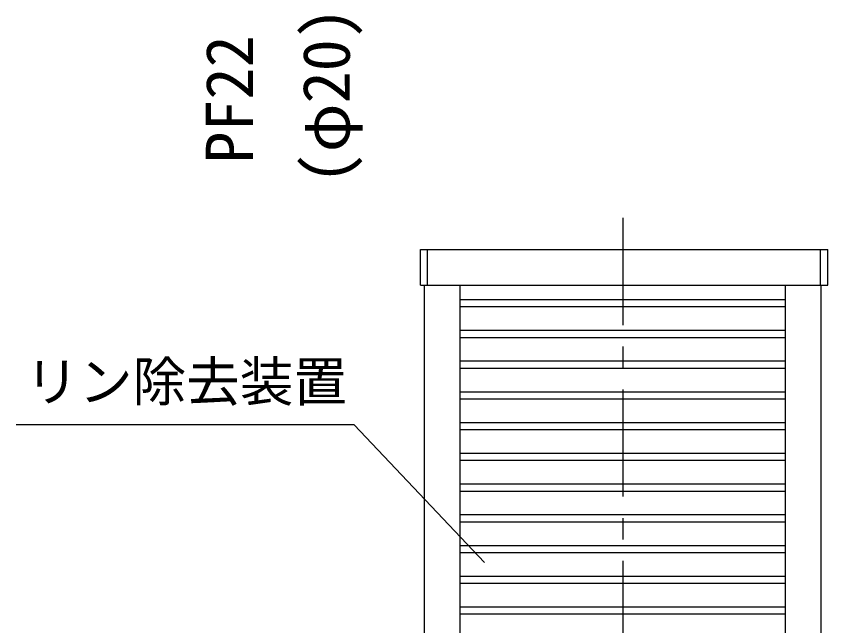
# Model space of a CAD drawing. Units: millimetres, scale not verified. Extents: x -24131 to 8910, y -6308 to 6308.
# Drawn here: x -275 to 860, y 3925 to 4778 of the extents above; entities that cross this region are included whole.
import ezdxf
from ezdxf.enums import TextEntityAlignment as Align

# ---------------------------------------------------------------- set-up
doc = ezdxf.new("R2010")
doc.units = ezdxf.units.MM
doc.header["$LTSCALE"] = 30
doc.linetypes.add('CHAIN1', pattern=[8, 5, -1, 1, -1])
doc.layers.add('0-A_07', color=3, linetype='Continuous', lineweight=25)
doc.layers.add('0-B_機器', color=2, linetype='Continuous', lineweight=25)
doc.styles.add('ＭＳ ゴシック', font='')
doc.styles.get('ＭＳ ゴシック').set_extended_font_data('MS Gothic')

msp = doc.modelspace()

# ---------------------------------------------------------------- linework, layer by layer
at = {"layer": '0-A_07', "linetype": 'CHAIN1'}
msp.add_line((573.35, 4495.45), (573.35, 3486.92), dxfattribs=at)
at = {"layer": '0-A_07'}
for p, q in [((289.91, 4401.19), (289.91, 4451.19)), ((289.91, 4451.19), (859.91, 4451.19)), ((299.91, 4401.19), (299.91, 4451.19)), ((849.91, 4401.19), (849.91, 4451.19)), ((859.91, 4401.19), (859.91, 4451.19)), ((289.91, 4401.19), (859.91, 4401.19)), ((295.85, 3589.19), (295.85, 4401.19)), ((345.85, 3589.19), (345.85, 4401.19)), ((800.85, 3589.19), (800.85, 4401.19)), ((850.85, 3589.19), (850.85, 4401.19)), ((345.85, 4381.19), (800.85, 4381.19)), ((345.85, 4371.19), (800.85, 4371.19)), ((345.85, 4338.19), (800.85, 4338.19)), ((345.85, 4328.19), (800.85, 4328.19)), ((345.85, 4295.19), (800.85, 4295.19)), ((345.85, 4285.19), (800.85, 4285.19)), ((345.85, 4252.19), (800.85, 4252.19)), ((345.85, 4242.19), (800.85, 4242.19)), ((345.85, 4209.19), (800.85, 4209.19)), ((345.85, 4199.19), (800.85, 4199.19)), ((345.85, 4166.19), (800.85, 4166.19)), ((345.85, 4156.19), (800.85, 4156.19)), ((345.85, 4123.19), (800.85, 4123.19)), ((345.85, 4113.19), (800.85, 4113.19)), ((345.85, 4080.19), (800.85, 4080.19)), ((345.85, 4070.19), (800.85, 4070.19)), ((345.85, 4037.19), (800.85, 4037.19)), ((345.85, 4027.19), (800.85, 4027.19)), ((345.85, 3994.19), (800.85, 3994.19)), ((345.85, 3984.19), (800.85, 3984.19)), ((345.85, 3951.19), (800.85, 3951.19)), ((345.85, 3941.19), (800.85, 3941.19))]:
    msp.add_line(p, q, dxfattribs=at)
at = {"layer": '0-B_機器', "color": 4}
for p, q in [((197.16, 4205.81), (-275.44, 4205.81)), ((379.73, 4013.27), (197.16, 4205.81))]:
    msp.add_line(p, q, dxfattribs=at)

# ---------------------------------------------------------------- texts
at = {"layer": '0-A_07', "color": 4, "style": 'ＭＳ ゴシック'}
for s, p in [('(φ20)', (210.97, 4542.43)), ('PF22', (75.42, 4571.19))]:
    msp.add_text(s, height=65.98, rotation=90, dxfattribs=at).set_placement(p, align=Align.BOTTOM_LEFT)
msp.add_text('リン除去装置', height=54.99, dxfattribs=at).set_placement((-262.73, 4222.41), align=Align.BOTTOM_LEFT)

doc.saveas('drawing.dxf')
